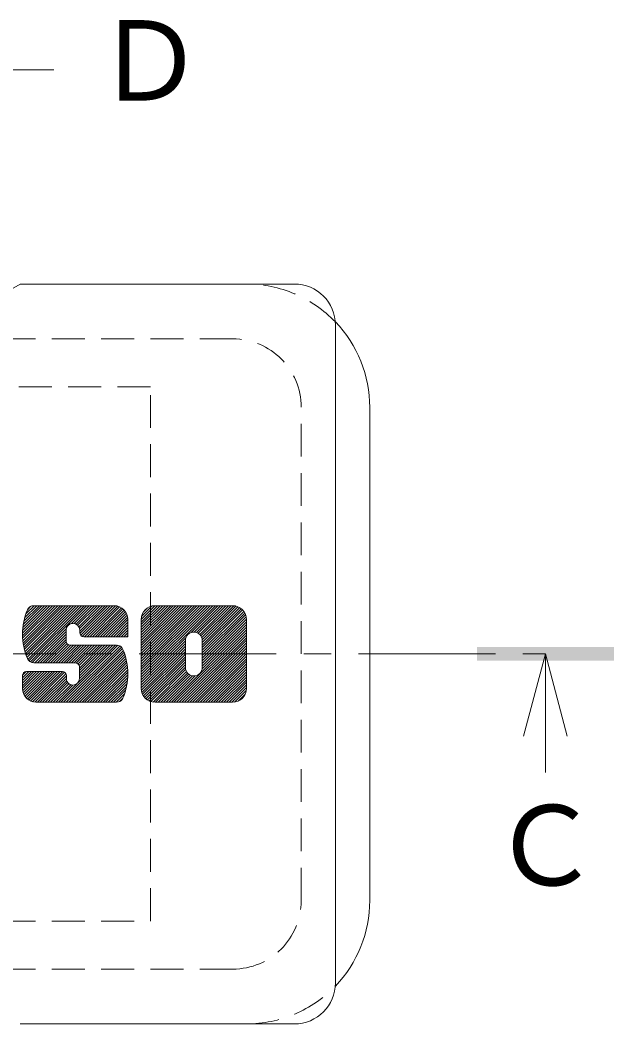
# Model space of a CAD drawing. Units: millimetres on the paper, enlarged 10 times, with parts at other scales. Extents: x -1789 to 1875, y -1353 to 1358.
# Drawn here: x 731.5 to 948.2, y 955 to 1321.3 of the extents above; entities that cross this region are included whole.
import ezdxf
from ezdxf.enums import TextEntityAlignment as Align

# ---------------------------------------------------------------- set-up
doc = ezdxf.new("R2010")
doc.units = ezdxf.units.MM
doc.header["$LTSCALE"] = 10
doc.linetypes.add('CHAIN1', pattern=[8, 5, -1, 1, -1])
doc.linetypes.add('DASHED1', pattern=[1.8, 1.2, -0.6])
for name, color, linetype, lineweight in [('D-5', 7, 'Continuous', 9), ('D-7', 6, 'Continuous', 9), ('D-8', 4, 'Continuous', 9)]:
    doc.layers.add(name, color=color, linetype=linetype, lineweight=lineweight)
doc.styles.add('ＭＳ ゴシック', font='')
doc.styles.get('ＭＳ ゴシック').set_extended_font_data('MS Gothic')

msp = doc.modelspace()

# ---------------------------------------------------------------- linework, layer by layer
at = {"layer": 'D-5', "color": 4}
for p, q in [((689.08, 1303.11), (743.78, 1303.11)), ((923.18, 1090), (915.18, 1060)), ((923.18, 1090), (923.18, 1046.76)), ((923.18, 1090), (931.18, 1060))]:
    msp.add_line(p, q, dxfattribs=at)
at = {"layer": 'D-5', "color": 4, "linetype": 'CHAIN1'}
msp.add_line((454.99, 1090), (923.18, 1090), dxfattribs=at)
at = {"layer": 'D-5', "color": 4}
msp.add_solid([(898.18, 1087.5), (948.18, 1087.5), (898.18, 1092.5), (948.18, 1092.5)], dxfattribs=at)
at = {"layer": 'D-7'}
for p, q in [((714.08, 1215), (731.58, 1225)), ((831.58, 1225), (731.58, 1225)), ((846.58, 970), (846.58, 1210)), ((859.08, 1000), (859.08, 1180)), ((732.35, 1097.61), (742.36, 1107.62)), ((732.35, 1096.65), (743.32, 1107.62)), ((732.39, 1098.61), (741.4, 1107.62)), ((732.39, 1095.74), (744.28, 1107.62)), ((732.46, 1094.85), (745.23, 1107.62)), ((732.48, 1099.66), (740.44, 1107.62)), ((732.57, 1094), (746.19, 1107.62)), ((732.62, 1100.76), (739.48, 1107.62)), ((732.7, 1093.17), (747.15, 1107.62)), ((732.84, 1101.94), (738.52, 1107.62)), ((732.86, 1092.37), (748.11, 1107.62)), ((733.04, 1091.6), (749.07, 1107.62)), ((733.15, 1103.2), (737.56, 1107.62)), ((733.25, 1090.84), (750.03, 1107.62)), ((733.47, 1090.11), (750.99, 1107.62)), ((733.57, 1104.59), (736.61, 1107.62)), ((733.72, 1089.4), (751.94, 1107.62)), ((733.98, 1088.7), (752.9, 1107.62)), ((734.17, 1106.14), (735.42, 1107.4)), ((734.28, 1088.04), (753.86, 1107.62)), ((734.7, 1087.5), (754.82, 1107.62)), ((735.25, 1087.09), (755.78, 1107.62)), ((765.78, 1107.62), (736.46, 1107.62)), ((750.24, 1101.12), (756.74, 1107.62)), ((751.21, 1101.14), (757.7, 1107.62)), ((751.92, 1100.89), (758.66, 1107.62)), ((752.48, 1100.49), (759.61, 1107.62)), ((752.91, 1099.95), (760.57, 1107.62)), ((753.18, 1099.27), (761.53, 1107.62)), ((753.25, 1098.38), (762.49, 1107.62)), ((753.29, 1097.46), (763.45, 1107.62)), ((753.61, 1096.82), (764.41, 1107.62)), ((754.16, 1096.42), (765.37, 1107.62)), ((755, 1096.29), (766.3, 1107.59)), ((755.96, 1096.29), (767.11, 1107.44)), ((756.91, 1096.29), (767.81, 1107.19)), ((757.87, 1096.29), (768.44, 1106.86)), ((758.83, 1096.29), (769, 1106.46)), ((775.7, 1102.62), (780.7, 1107.62)), ((775.7, 1101.66), (781.66, 1107.62)), ((775.7, 1100.7), (782.62, 1107.62)), ((775.7, 1099.74), (783.58, 1107.62)), ((775.7, 1098.78), (784.54, 1107.62)), ((775.7, 1097.82), (785.5, 1107.62)), ((775.7, 1096.86), (786.46, 1107.62)), ((775.7, 1095.9), (787.41, 1107.62)), ((775.7, 1094.95), (788.37, 1107.62)), ((775.7, 1093.99), (789.33, 1107.62)), ((775.7, 1093.03), (790.29, 1107.62)), ((775.7, 1092.07), (791.25, 1107.62)), ((775.7, 1091.11), (792.21, 1107.62)), ((775.7, 1090.15), (793.17, 1107.62)), ((775.7, 1089.19), (794.13, 1107.62)), ((775.7, 1088.24), (795.08, 1107.62)), ((775.7, 1087.28), (796.04, 1107.62)), ((775.7, 1086.32), (797, 1107.62)), ((775.7, 1085.36), (797.96, 1107.62)), ((775.7, 1084.4), (798.92, 1107.62)), ((775.7, 1083.44), (799.88, 1107.62)), ((775.7, 1082.48), (800.84, 1107.62)), ((775.7, 1081.52), (801.79, 1107.62)), ((775.7, 1080.57), (802.75, 1107.62)), ((775.82, 1103.7), (779.62, 1107.5)), ((776.54, 1105.37), (777.95, 1106.78)), ((809.05, 1107.62), (780.73, 1107.62)), ((793.95, 1097.86), (803.71, 1107.62)), ((795.05, 1098), (804.67, 1107.62)), ((795.86, 1097.85), (805.63, 1107.62)), ((796.51, 1097.55), (806.59, 1107.62)), ((797.05, 1097.13), (807.55, 1107.62)), ((797.48, 1096.6), (808.51, 1107.62)), ((797.8, 1095.95), (809.45, 1107.61)), ((797.97, 1095.16), (810.27, 1107.47)), ((797.98, 1094.22), (810.99, 1107.23)), ((797.98, 1093.26), (811.63, 1106.91)), ((797.98, 1092.3), (812.2, 1106.52)), ((759.79, 1096.29), (769.49, 1105.99)), ((760.75, 1096.29), (769.91, 1105.46)), ((761.71, 1096.29), (770.27, 1104.86)), ((762.67, 1096.29), (770.55, 1104.18)), ((763.63, 1096.29), (770.75, 1103.41)), ((797.98, 1091.34), (812.7, 1106.06)), ((797.98, 1090.38), (813.13, 1105.54)), ((797.98, 1089.42), (813.5, 1104.94)), ((797.98, 1088.46), (813.79, 1104.28)), ((797.98, 1087.5), (814, 1103.52)), ((797.98, 1086.55), (814.08, 1102.65)), ((735.95, 1086.84), (748.34, 1099.22)), ((764.58, 1096.29), (770.81, 1102.52)), ((765.54, 1096.29), (770.81, 1101.57)), ((766.5, 1096.29), (770.81, 1100.61)), ((767.46, 1096.29), (770.81, 1099.65)), ((770.81, 1102.59), (770.81, 1096.29)), ((775.7, 1077.42), (775.7, 1102.59)), ((786.69, 1072.38), (814.08, 1099.78)), ((797.94, 1084.59), (814.08, 1100.74)), ((797.98, 1085.59), (814.08, 1101.7)), ((814.08, 1102.59), (814.08, 1077.42)), ((736.86, 1086.78), (748.28, 1098.2)), ((737.82, 1086.78), (748.28, 1097.25)), ((738.78, 1086.78), (748.28, 1096.29)), ((739.74, 1086.78), (748.28, 1095.33)), ((748.28, 1094.72), (748.28, 1098.69)), ((753.25, 1097.8), (753.25, 1098.69)), ((754.76, 1096.29), (770.81, 1096.29)), ((768.42, 1096.29), (770.81, 1098.69)), ((769.38, 1096.29), (770.81, 1097.73)), ((770.34, 1096.29), (770.81, 1096.77)), ((775.7, 1079.61), (791.95, 1095.86)), ((787.65, 1072.38), (814.08, 1098.82)), ((788.6, 1072.38), (814.08, 1097.86)), ((789.56, 1072.38), (814.08, 1096.9)), ((790.52, 1072.38), (814.08, 1095.94)), ((740.69, 1086.78), (748.31, 1094.4)), ((741.65, 1086.78), (748.63, 1093.76)), ((742.61, 1086.78), (749.17, 1093.34)), ((743.57, 1086.78), (750, 1093.21)), ((744.53, 1086.78), (750.95, 1093.21)), ((745.49, 1086.78), (751.91, 1093.21)), ((746.42, 1072.38), (767.2, 1093.16)), ((746.45, 1086.78), (752.87, 1093.21)), ((747.38, 1072.38), (767.9, 1092.9)), ((747.4, 1086.78), (753.83, 1093.21)), ((748.34, 1072.38), (768.45, 1092.5)), ((748.36, 1086.78), (754.79, 1093.21)), ((749.3, 1072.38), (768.87, 1091.96)), ((749.32, 1086.78), (755.75, 1093.21)), ((749.79, 1093.21), (766.7, 1093.21)), ((750.28, 1086.78), (756.71, 1093.21)), ((751.24, 1086.78), (757.67, 1093.21)), ((752.12, 1086.71), (758.62, 1093.21)), ((752.68, 1079.59), (766.29, 1093.21)), ((752.72, 1086.35), (759.58, 1093.21)), ((753.09, 1085.75), (760.54, 1093.21)), ((753.16, 1084.87), (761.5, 1093.21)), ((753.16, 1083.92), (762.46, 1093.21)), ((753.16, 1082.96), (763.42, 1093.21)), ((753.16, 1082), (764.38, 1093.21)), ((753.16, 1081.04), (765.33, 1093.21)), ((775.7, 1078.65), (791.81, 1094.76)), ((775.7, 1077.69), (791.81, 1093.8)), ((775.74, 1076.77), (791.81, 1092.84)), ((775.91, 1075.98), (791.81, 1091.88)), ((791.48, 1072.38), (814.08, 1094.98)), ((791.81, 1085.08), (791.81, 1094.92)), ((792.44, 1072.38), (814.08, 1094.03)), ((793.4, 1072.38), (814.08, 1093.07)), ((794.36, 1072.38), (814.08, 1092.11)), ((797.98, 1085.08), (797.98, 1094.92)), ((750.26, 1072.38), (769.17, 1091.29)), ((751.22, 1072.38), (769.44, 1090.6)), ((752.18, 1072.38), (769.68, 1089.89)), ((753.13, 1072.38), (769.91, 1089.16)), ((754.09, 1072.38), (770.11, 1088.4)), ((776.17, 1075.29), (791.81, 1090.92)), ((776.51, 1074.67), (791.81, 1089.96)), ((776.92, 1074.12), (791.81, 1089)), ((777.4, 1073.64), (791.81, 1088.05)), ((795.32, 1072.38), (814.08, 1091.15)), ((796.27, 1072.38), (814.08, 1090.19)), ((797.23, 1072.38), (814.08, 1089.23)), ((798.19, 1072.38), (814.08, 1088.27)), ((751.65, 1086.78), (736.46, 1086.78)), ((753.16, 1085.27), (753.16, 1081.04)), ((755.05, 1072.38), (770.3, 1087.63)), ((756.01, 1072.38), (770.46, 1086.83)), ((756.97, 1072.38), (770.59, 1086)), ((757.93, 1072.38), (770.69, 1085.15)), ((777.94, 1073.22), (791.81, 1087.09)), ((778.55, 1072.88), (791.81, 1086.13)), ((779.24, 1072.61), (791.81, 1085.17)), ((780.03, 1072.43), (791.9, 1084.31)), ((799.15, 1072.38), (814.08, 1087.32)), ((800.11, 1072.38), (814.08, 1086.36)), ((801.07, 1072.38), (814.08, 1085.4)), ((802.03, 1072.38), (814.08, 1084.44)), ((732.34, 1081.31), (734.65, 1083.61)), ((732.34, 1080.35), (735.61, 1083.61)), ((732.34, 1079.39), (736.56, 1083.61)), ((732.34, 1078.43), (737.52, 1083.61)), ((732.34, 1077.47), (738.48, 1083.61)), ((732.34, 1082.1), (732.34, 1077.42)), ((732.35, 1082.28), (733.68, 1083.6)), ((732.41, 1076.59), (739.44, 1083.61)), ((732.6, 1075.82), (740.4, 1083.61)), ((732.89, 1075.14), (741.36, 1083.61)), ((733.24, 1074.54), (742.32, 1083.61)), ((733.67, 1074.01), (743.28, 1083.61)), ((733.85, 1083.61), (746.86, 1083.61)), ((734.16, 1073.54), (744.23, 1083.61)), ((734.72, 1073.14), (745.19, 1083.61)), ((735.35, 1072.81), (746.15, 1083.61)), ((736.06, 1072.56), (747.09, 1083.6)), ((736.86, 1072.41), (747.76, 1083.31)), ((737.8, 1072.38), (748.2, 1082.79)), ((738.75, 1072.38), (748.37, 1081.99)), ((739.71, 1072.38), (748.37, 1081.03)), ((748.37, 1082.1), (748.37, 1081.04)), ((758.89, 1072.38), (770.77, 1084.26)), ((759.85, 1072.38), (770.81, 1083.34)), ((760.8, 1072.38), (770.81, 1082.39)), ((761.76, 1072.38), (770.77, 1081.39)), ((780.94, 1072.38), (792.17, 1083.62)), ((781.89, 1072.38), (792.57, 1083.05)), ((782.85, 1072.38), (793.06, 1082.59)), ((783.81, 1072.38), (793.67, 1082.25)), ((784.77, 1072.38), (794.42, 1082.03)), ((785.73, 1072.38), (795.38, 1082.03)), ((802.98, 1072.38), (814.08, 1083.48)), ((803.94, 1072.38), (814.08, 1082.52)), ((804.9, 1072.38), (814.08, 1081.56)), ((740.67, 1072.38), (748.51, 1080.22)), ((741.63, 1072.38), (748.85, 1079.6)), ((742.59, 1072.38), (749.33, 1079.12)), ((743.55, 1072.38), (749.95, 1078.79)), ((744.51, 1072.38), (750.77, 1078.64)), ((745.47, 1072.38), (752.22, 1079.13)), ((762.72, 1072.38), (770.68, 1080.34)), ((763.68, 1072.38), (770.53, 1079.24)), ((764.64, 1072.38), (770.32, 1078.06)), ((805.86, 1072.38), (814.08, 1080.6)), ((806.82, 1072.38), (814.08, 1079.65)), ((807.78, 1072.38), (814.08, 1078.69)), ((808.74, 1072.38), (814.08, 1077.73)), ((765.6, 1072.38), (770.01, 1076.8)), ((766.56, 1072.38), (769.59, 1075.41)), ((767.74, 1072.61), (768.99, 1073.86)), ((809.74, 1072.43), (814.04, 1076.72)), ((811.08, 1072.81), (813.65, 1075.38)), ((766.7, 1072.38), (737.38, 1072.38)), ((809.05, 1072.38), (780.73, 1072.38)), ((731.58, 955), (831.58, 955))]:
    msp.add_line(p, q, dxfattribs=at)
at = {"layer": 'D-7', "linetype": 'DASHED1'}
for p, q in [((809.08, 1205), (689.08, 1205)), ((834.08, 1000), (834.08, 1180)), ((809.08, 975), (689.08, 975))]:
    msp.add_line(p, q, dxfattribs=at)
for centre, radius, start, end in [((814.08, 1180), 45, 43.8452, 90), ((809.08, 1180), 25, 0, 90), ((809.08, 1000), 25, 270, 0), ((814.08, 1000), 45, 270, 316.1547)]:
    msp.add_arc(centre, radius, start, end, dxfattribs=at)
at = {"layer": 'D-7'}
for centre, radius, start, end in [((831.58, 1210), 15, 0, 90), ((814.08, 1180), 45, 0, 43.8452), ((736.46, 1105.1), 2.52, 90, 157.1011), ((765.78, 1102.59), 5.03, 0, 90), ((780.73, 1102.59), 5.03, 90, 180), ((809.05, 1102.59), 5.03, 0, 90), ((755.17, 1097.2), 22.82, 157.1011, 202.8989), ((750.76, 1098.69), 2.48, 0, 180), ((754.76, 1097.8), 1.51, 180, 270), ((794.89, 1094.92), 3.08, 0, 180), ((749.79, 1094.72), 1.51, 180, 270), ((766.7, 1090.69), 2.52, 22.908, 90), ((748.01, 1082.8), 22.8, 337.092, 22.908), ((736.46, 1089.3), 2.52, 202.8989, 270), ((751.65, 1085.27), 1.51, 0, 90), ((794.89, 1085.08), 3.08, 180, 0), ((733.85, 1082.1), 1.51, 90, 180), ((746.86, 1082.1), 1.51, 0, 90), ((750.76, 1081.04), 2.4, 180, 0), ((737.38, 1077.42), 5.03, 180, 270), ((780.73, 1077.42), 5.03, 180, 270), ((809.05, 1077.42), 5.03, 270, 0), ((766.7, 1074.9), 2.52, 270, 337.092), ((814.08, 1000), 45, 316.1547, 0), ((831.58, 970), 15, 270, 0)]:
    msp.add_arc(centre, radius, start, end, dxfattribs=at)
at = {"layer": 'D-8', "linetype": 'DASHED1'}
for p, q in [((779.08, 1187.5), (599.08, 1187.5)), ((779.08, 992.5), (779.08, 1187.5)), ((599.08, 992.5), (779.08, 992.5))]:
    msp.add_line(p, q, dxfattribs=at)

# ---------------------------------------------------------------- texts
at = {"layer": 'D-5', "color": 2, "style": 'ＭＳ ゴシック'}
for s, p in [('Ｄ', (758.78, 1283.11)), ('Ｃ', (903.18, 996.76))]:
    msp.add_text(s, height=29.33, dxfattribs=at).set_placement(p, align=Align.BOTTOM_LEFT)

doc.saveas('drawing.dxf')
